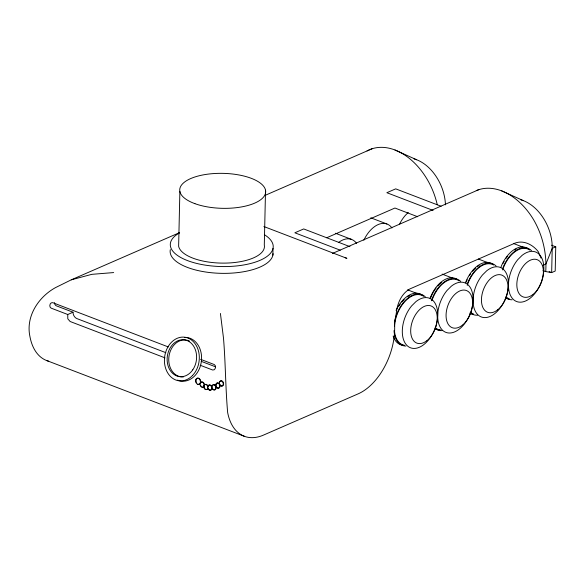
<?xml version="1.0" encoding="UTF-8"?>
<svg xmlns="http://www.w3.org/2000/svg" width="585" height="585" viewBox="0 0 585 585"><rect width="100%" height="100%" fill="white"/><g stroke="black" fill="none" stroke-linecap="round" stroke-linejoin="round"><path stroke-width="0.88" d="M207.763 387.102L207.638 386.422A2.654 1.945 75.6 0 0 204.216 385.105L203.799 386.934A2.654 1.945 75.6 0 0 205.496 389.515A2.654 1.945 75.6 0 0 207.617 388.396L207.858 386.268A2.654 1.945 75.6 0 1 210.929 385.859A2.654 1.945 75.6 0 1 210.892 389.954A2.654 1.945 75.6 0 1 207.843 388.243L207.712 387.562M179.873 191.463L178.63 246.234A42.983 17.484 1.3 0 0 224.976 263.111A42.983 17.484 1.3 0 0 264.296 244.998L265.531 190.227M272.873 255.17L273.027 248.384M551.516 245.195L555.75 246.819L555.202 271.052L551.662 272.595L545.739 271.579C546.909 253.444 542.675 235.236 533.491 219.543A61.03 41.886 66.5 0 0 476.248 190.615M204.055 385.427L204.443 385.018A2.654 1.945 75.6 0 0 202.739 382.078A2.654 1.945 75.6 0 0 200.523 383.489M165.847 352.675L76.854 318.576A5.309 3.642 66.5 0 1 73.008 312.214L67.75 314.503L67.794 318.825L70.127 321.501L165.058 357.874M203.807 386.341L204.092 385.105A2.654 1.945 75.6 0 0 201.445 382.1A2.654 1.945 75.6 0 0 200.538 385.99A2.654 1.945 75.6 0 0 203.807 386.341L204.158 386.246M204.399 385.339L204.56 385.018A2.654 1.945 75.6 0 1 207.989 386.327M179.361 232.728L71.282 279.82L55.407 287.666C38.237 297.173 25.543 316.661 29.974 336.748A57.045 34.398 -69 0 0 48.687 361.201M265.663 195.127L372.067 148.766M326.759 237.737L394.941 208.033L417.705 216.75M332.375 253.466L478.808 189.657M555.75 246.819L552.211 248.362L545.907 264.054L543.077 265.29M71.282 279.82L91.794 274.343L113.665 272.573M542.96 270.672L545.739 271.579M441.112 206.256L395.694 188.853L386.853 192.706L433.105 210.432M513.747 243.601L524.745 247.821M549.118 271.623L551.662 272.595L552.211 248.362A39.802 27.319 66.5 0 0 520.804 199.799M370.81 217.817L386.89 223.975M478.362 259.023L488.519 262.914M335.424 233.232L351.505 239.389M442.136 274.116L453.982 278.65M349.954 246.658L303.703 228.94L294.855 232.793L340.265 250.19M263.886 226.541L346.905 258.351A61.03 41.886 66.5 0 0 345.216 257.744M407.599 289.853L418.597 294.072M168.304 346.942L52.723 302.657C49.871 302.028 48.672 306.971 51.144 308.141L67.75 314.503M200.596 359.314L214.198 364.521C216.669 365.698 215.47 370.634 212.618 370.005L200.165 365.237M73.008 312.214L56.409 305.853A2.654 1.821 66.5 0 1 54.485 302.672M201.277 361.354L215.39 366.758M46.975 360.66L244.647 436.395M501.711 190.9L523.385 200.655M394.97 150.009L416.644 159.756M541.008 258.08L538.273 251.689C532.942 244.742 523.663 239.806 514.954 243.148L409.683 289.012C401.054 294.058 397.135 304.024 396.235 313.575L394.729 321.816L394.648 329.962A53.067 31.999 -69 0 1 358.159 393.851L263.513 435.086A57.045 34.398 -69 0 1 227.645 412.483C225.474 387.716 225.569 362.919 223.492 338.13L220.413 313.465M212.026 388.316A2.654 1.945 75.6 0 1 208.808 389.347M208.443 388.791A2.654 1.945 75.6 0 1 208.194 388.155M208.209 386.18A2.654 1.945 75.6 0 1 210.073 384.981A2.654 1.945 75.6 0 1 211.902 386.963M207.967 388.308A2.654 1.945 75.6 0 1 205.847 389.427A2.654 1.945 75.6 0 1 204.15 386.839M184.831 337.399A21.996 17.367 -82.4 0 1 201.189 362.634A21.996 17.367 -82.4 0 1 177.511 380.082M186.608 340.134A18.574 14.669 -82.4 0 1 189.54 341.113M183.427 376.916A18.574 14.669 -82.4 0 1 168.787 358.064A18.574 14.669 -82.4 0 1 185.854 340.017M264.383 234.687A51.473 20.936 1.3 0 1 255.565 262.043A51.473 20.936 1.3 0 1 187.361 260.537A51.473 20.936 1.3 0 1 179.566 232.823M273.063 253.619A51.473 20.936 1.3 0 1 219.083 273.268A51.473 20.936 1.3 0 1 170.323 249.627M203.829 386.714A2.654 1.945 75.6 0 1 201.891 386.956M201.006 386.093A2.654 1.945 75.6 0 1 200.699 385.493M196.282 382.363A3.181 2.333 75.6 0 1 197.752 378.107A3.181 2.333 75.6 0 1 200.765 381.712A3.181 2.333 75.6 0 1 197.737 384.096M213.869 389.778A2.654 1.945 75.6 0 1 212.296 387.87M212.318 385.895A2.654 1.945 75.6 0 1 215.755 386.041A2.654 1.945 75.6 0 1 214.388 389.888M219.792 384.579A2.654 1.945 75.6 0 1 219.455 387.628A2.654 1.945 75.6 0 1 217.05 387.548M216.633 387.051A2.654 1.945 75.6 0 1 216.318 386.451M216.121 385.786A2.654 1.945 75.6 0 1 216.128 384.447M216.333 383.87A2.654 1.945 75.6 0 1 219.477 383.972M221.32 385.917A2.654 1.945 75.6 0 0 223.58 384.177L223.587 383.504A2.654 1.945 75.6 0 0 222.146 381.032A2.654 1.945 75.6 0 0 220.033 381.508M220.816 385.639A2.654 1.945 75.6 0 1 220.004 384.652M219.624 383.336A2.654 1.945 75.6 0 1 219.631 382.663M338.883 242.241A26.537 16 -69 0 1 356.55 243.36M399.621 223.982A26.537 16 -69 0 1 408.264 212.509M363.863 240.179A26.537 16 -69 0 1 391.935 227.945M414.063 158.908A39.802 27.319 66.5 0 1 445.456 204.852M367.029 150.923A61.03 41.886 66.5 0 1 437.258 204.765M470.728 312.236A26.537 16 -69 0 0 469.587 286.504A26.537 16 -69 0 0 451.335 286.189L447.013 290.467A26.537 16 -69 0 0 442.487 330.189A26.537 16 -69 0 0 470.435 313.041M430.458 298.379A26.537 16 -69 0 1 432.973 292.873M433.383 292.134A26.537 16 -69 0 1 436.132 287.944M437.719 285.999A26.537 16 -69 0 1 441.456 282.401M442.245 330.613A27.195 16.402 -69 0 1 434.926 328.317M431.467 300.668A27.195 16.402 -69 0 1 460.702 281.422M457.572 280.047A26.537 16 -69 0 1 459.042 280.888M440.629 329.962A26.537 16 -69 0 1 435.225 327.739M431.854 300.763A26.537 16 -69 0 1 456.797 279.732M439.372 329.881A27.195 16.402 -69 0 1 435.949 329.282M430.077 298.24A27.195 16.402 -69 0 1 456.614 279.074M435.05 328.463A26.537 16 -69 0 0 434.37 302.152A26.537 16 -69 0 0 415.957 301.604L411.635 305.889A26.537 16 -69 0 0 406.911 345.413A26.537 16 -69 0 0 434.735 329.267M505.813 297.626A26.537 16 -69 0 0 505.14 271.316A26.537 16 -69 0 0 486.72 270.775L482.398 275.052A26.537 16 -69 0 0 477.674 314.576A26.537 16 -69 0 0 505.506 298.43M541.491 281.4A26.537 16 -69 0 0 540.357 255.667A26.537 16 -69 0 0 522.105 255.36L517.784 259.638A26.537 16 -69 0 0 513.257 299.359A26.537 16 -69 0 0 541.198 282.211M508.921 298.584A26.537 16 -69 0 1 505.996 296.902M502.625 269.926A26.537 16 -69 0 1 529.813 250.058M512.109 299.805A27.195 16.402 -69 0 1 505.689 297.487M502.822 268.164A27.195 16.402 -69 0 1 531.465 250.592M526.617 247.843A27.195 16.402 -69 0 1 528.123 248.705M509.25 299.008A27.195 16.402 -69 0 1 506.712 298.445M500.848 267.404A27.195 16.402 -69 0 1 525.827 247.521M502.946 263.564A26.537 16 -69 0 1 504.153 261.298M505.937 258.453A26.537 16 -69 0 1 507.4 256.471M514.507 249.963A26.537 16 -69 0 1 516.05 249.108M466.15 282.153A26.537 16 -69 0 1 467.188 279.762M469.631 275.272A26.537 16 -69 0 1 470.552 273.868M472.519 271.264A26.537 16 -69 0 1 475.568 268.069M477.587 266.416A26.537 16 -69 0 1 479.122 265.378M477.623 315.198A27.195 16.402 -69 0 1 470.303 312.902M467.444 283.579A27.195 16.402 -69 0 1 496.087 266.007M472.994 314.306A27.195 16.402 -69 0 1 469.777 313.143M465.463 282.826A27.195 16.402 -69 0 1 493.44 264.654M473.543 313.999A26.537 16 -69 0 1 470.611 312.324M467.24 285.348A26.537 16 -69 0 1 493.703 265.02M404.396 345.267A26.537 16 -69 0 1 394.451 330.364M394.473 326.108A26.537 16 -69 0 1 405.507 300.88A26.537 16 -69 0 1 423.657 296.31M398.868 306.101A26.537 16 -69 0 1 400.264 304.024M401.749 302.101A26.537 16 -69 0 1 404.169 299.491M407.584 296.712A26.537 16 -69 0 1 409.902 295.359M405.961 346.057A27.195 16.402 -69 0 1 394.012 330.62M394.422 322.891A27.195 16.402 -69 0 1 407.372 298.511A27.195 16.402 -69 0 1 425.317 296.844M403.094 345.252A27.195 16.402 -69 0 1 393.149 336.039M396.074 310.379A27.195 16.402 -69 0 1 422.677 295.491M192.553 375.482A21.996 17.367 -82.4 0 0 188.487 338.254A21.996 17.367 -82.4 0 0 164.568 363.307A21.996 17.367 -82.4 0 0 192.553 375.482M192.787 369.786A18.574 14.669 -82.4 0 0 184.992 339.922A18.574 14.669 -82.4 0 0 167.829 364.96A18.574 14.669 -82.4 0 0 192.787 369.786M195.704 380.045A3.181 2.333 75.6 0 0 198.622 384.44A3.181 2.333 75.6 0 0 199.719 379.468A3.181 2.333 75.6 0 0 195.704 380.045M211.967 385.99A2.654 1.945 75.6 0 0 214.037 389.983A2.654 1.945 75.6 0 0 215.404 386.129A2.654 1.945 75.6 0 0 211.967 385.99M219.419 382.129A2.654 1.945 75.6 0 0 221.488 386.122A2.654 1.945 75.6 0 0 222.856 382.276A2.654 1.945 75.6 0 0 219.419 382.129M215.777 384.542A2.654 1.945 75.6 0 0 218.212 388.206A2.654 1.945 75.6 0 0 219.126 384.067A2.654 1.945 75.6 0 0 215.777 384.542M194.9 203.653A42.983 17.484 1.3 0 0 264.983 194.776A42.983 17.484 1.3 0 0 208.223 174.103A42.983 17.484 1.3 0 0 194.9 203.653M462.377 325.18A19.897 12 -69 0 0 469.016 292.178A19.897 12 -69 0 0 446.633 309.999A19.897 12 -69 0 0 462.377 325.18M533.147 294.343A19.897 12 -69 0 0 539.779 261.341A19.897 12 -69 0 0 517.396 279.162A19.897 12 -69 0 0 533.147 294.343M497.762 309.757A19.897 12 -69 0 0 504.402 276.764A19.897 12 -69 0 0 482.011 294.584A19.897 12 -69 0 0 497.762 309.757M426.991 340.594A19.897 12 -69 0 0 433.631 307.593A19.897 12 -69 0 0 411.248 325.414A19.897 12 -69 0 0 426.991 340.594"/></g></svg>
